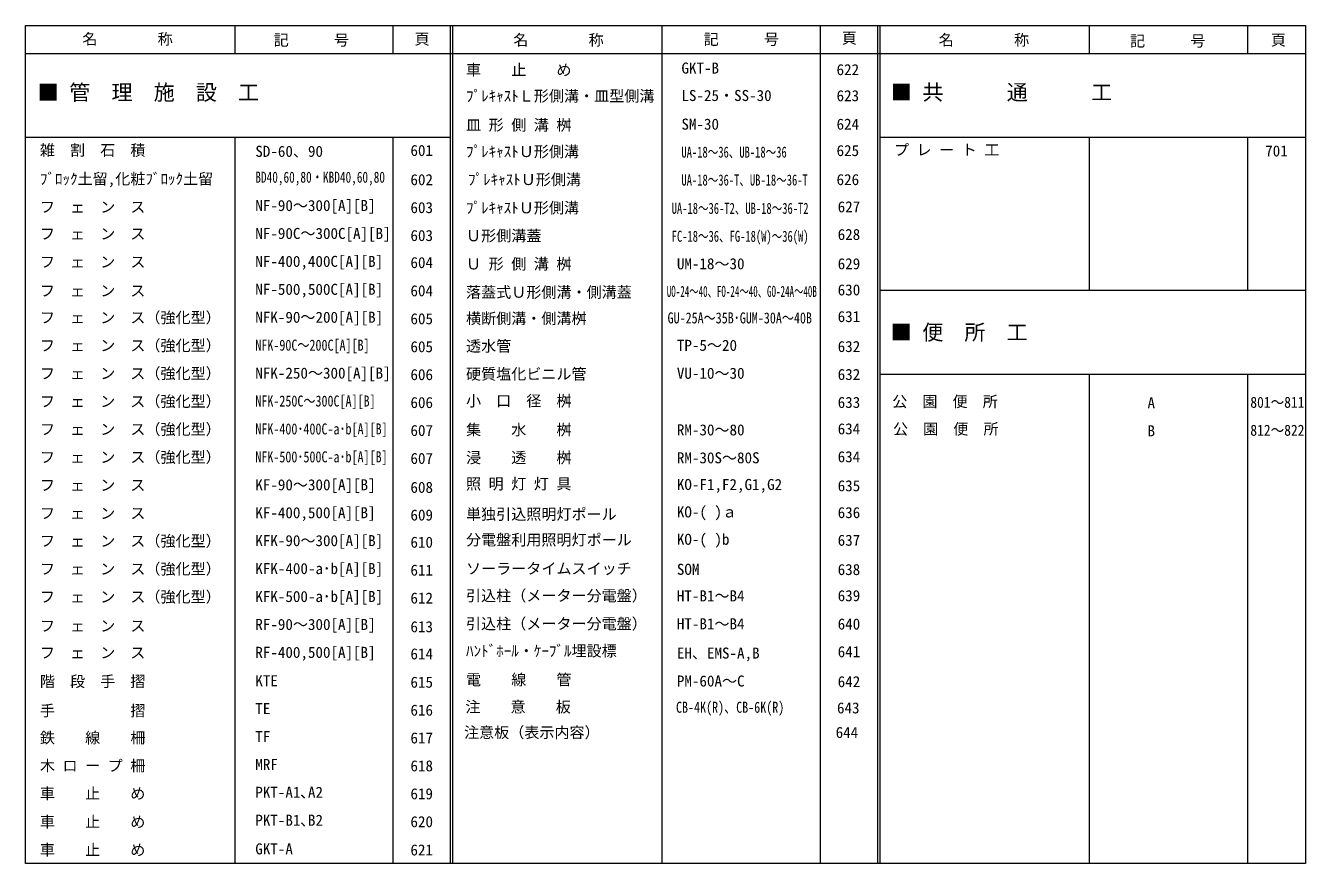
# Model space of a CAD drawing. Units: millimetres, scale not verified. Extents: x 13 to 2763, y 2294 to 4094.
import ezdxf
from ezdxf.enums import TextEntityAlignment as Align

# ---------------------------------------------------------------- set-up
doc = ezdxf.new("R2010")
doc.units = ezdxf.units.MM
doc.header["$LTSCALE"] = 10
doc.layers.add('_0-0_', color=7, linetype='Continuous', lineweight=13)
doc.styles.add('ＭＳ ゴシック', font='')
doc.styles.get('ＭＳ ゴシック').set_extended_font_data('MS Gothic')

msp = doc.modelspace()

# ---------------------------------------------------------------- linework, layer by layer
at = {"layer": '_0-0_', "color": 3}
for p, q in [((462.92, 4033.79), (462.92, 4093.79)), ((802.92, 4033.79), (802.92, 4093.79)), ((925.92, 2293.79), (925.92, 4093.79)), ((930.92, 2293.79), (930.92, 4093.79)), ((1380.92, 2293.79), (1380.92, 4093.79)), ((1720.92, 2293.79), (1720.92, 4093.79)), ((1843.92, 2293.79), (1843.92, 4093.79)), ((1848.92, 2293.79), (1848.92, 4093.79)), ((2298.92, 4033.79), (2298.92, 4093.79)), ((2638.92, 4033.79), (2638.92, 4093.79)), ((12.92, 3853.79), (925.92, 3853.79)), ((462.92, 2293.79), (462.92, 3853.79)), ((802.92, 2293.79), (802.92, 3853.79)), ((1848.92, 3853.79), (2762.92, 3853.79)), ((2298.92, 3525.03), (2298.92, 3853.79)), ((2638.92, 3525.03), (2638.92, 3853.79)), ((2298.92, 3525.03), (2298.92, 3585.03)), ((2638.92, 3525.03), (2638.92, 3585.03)), ((1848.92, 3525.03), (2761.92, 3525.03)), ((1848.92, 3345.03), (2761.92, 3345.03)), ((2298.92, 2293.79), (2298.92, 3345.03)), ((2638.92, 2293.79), (2638.92, 3345.03))]:
    msp.add_line(p, q, dxfattribs=at)
at = {"layer": '_0-0_', "color": 6}
msp.add_line((12.92, 4033.79), (2762.92, 4033.79), dxfattribs=at)
msp.add_lwpolyline([(2762.92, 2293.79), (12.92, 2293.79), (12.92, 4093.79), (2762.92, 4093.79)], close=True, dxfattribs=at)

# ---------------------------------------------------------------- texts
at = {"layer": '_0-0_', "style": 'ＭＳ ゴシック'}
for s, p in [('名\u3000\u3000\u3000\u3000称', (134.79, 4045.94)), ('記\u3000\u3000\u3000号', (546.05, 4043.81)), ('頁', (848.66, 4045.94)), ('名\u3000\u3000\u3000\u3000称', (1060.79, 4043.97)), ('記\u3000\u3000\u3000号', (1469.84, 4045.38)), ('頁', (1766.67, 4047.96)), ('名\u3000\u3000\u3000\u3000称', (1974.95, 4043.97)), ('記\u3000\u3000\u3000号', (2386.21, 4041.83)), ('頁', (2688.81, 4043.97)), ('車\u3000\u3000止\u3000\u3000め', (959.3, 3979.61)), ('GKT-B', (1422.16, 3983.53)), ('622', (1755.49, 3980.2)), ('ﾌﾟﾚｷｬｽﾄＬ形側溝・皿型側溝', (959.3, 3923.52)), ('LS-25・SS-30', (1422.16, 3924.62)), ('623', (1755.49, 3924.19)), ('皿 形 側 溝 桝', (959.3, 3861.23)), ('SM-30', (1422.16, 3863.06)), ('624', (1755.49, 3863.11)), ('雑\u3000割\u3000石\u3000積', (43.68, 3807.2)), ('SD-60、90', (506.54, 3804.66)), ('601', (839.88, 3806.6)), ('ﾌﾟﾚｷｬｽﾄＵ形側溝', (959.3, 3804.2)), ('625', (1755.49, 3806.34)), ('プ レ ー ト 工', (1878.87, 3807.88)), ('701', (2676.47, 3805.5)), ('ﾌﾞﾛｯｸ土留,化粧ﾌﾞﾛｯｸ土留', (43.68, 3745.56)), ('602', (839.88, 3743.8)), ('ﾌﾟﾚｷｬｽﾄＵ形側溝', (963.59, 3744.2)), ('626', (1755.49, 3743.98)), ('フ\u3000ェ\u3000ン\u3000ス', (43.68, 3685.12)), ('NF-90～300[A][B]', (506.54, 3688.25)), ('603', (839.88, 3683.8)), ('ﾌﾟﾚｷｬｽﾄＵ形側溝', (959.3, 3683.36)), ('627', (1757.89, 3685.52)), ('フ\u3000ェ\u3000ン\u3000ス', (43.68, 3627.53)), ('NF-90C～300C[A][B]', (506.54, 3628.25)), ('Ｕ形側溝蓋', (959.3, 3623.36)), ('603', (839.88, 3623.8)), ('628', (1757.89, 3626.1)), ('フ\u3000ェ\u3000ン\u3000ス', (43.68, 3567.11)), ('NF-400,400C[A][B]', (506.54, 3568.25)), ('604', (839.88, 3565.71)), ('Ｕ 形 側 溝 桝', (959.3, 3562.79)), ('UM-18～30', (1412.37, 3563.16)), ('629', (1757.89, 3563.17)), ('フ\u3000ェ\u3000ン\u3000ス', (43.68, 3505.12)), ('NF-500,500C[A][B]', (506.54, 3508.25)), ('604', (839.88, 3505.17)), ('落蓋式Ｕ形側溝・側溝蓋', (959.3, 3502.03)), ('630', (1757.89, 3506.97)), ('フ\u3000ェ\u3000ン\u3000ス（強化型）', (43.68, 3447.53)), ('NFK-90～200[A][B]', (506.54, 3448.25)), ('605', (839.88, 3444.97)), ('横断側溝・側溝桝', (959.3, 3445.65)), ('631', (1757.89, 3449.66)), ('フ\u3000ェ\u3000ン\u3000ス（強化型）', (43.68, 3387.53)), ('605', (839.88, 3384.97)), ('透水管', (959.3, 3386.31)), ('TP-5～20', (1412.37, 3387.9)), ('632', (1757.89, 3385.34)), ('フ\u3000ェ\u3000ン\u3000ス（強化型）', (43.68, 3327.53)), ('NFK-250～300[A][B]', (506.54, 3328.25)), ('606', (839.88, 3324.97)), ('硬質塩化ビニル管', (959.3, 3326.31)), ('VU-10～30', (1412.37, 3327.9)), ('632', (1757.89, 3325.34)), ('フ\u3000ェ\u3000ン\u3000ス（強化型）', (43.68, 3267.53)), ('小\u3000口\u3000径\u3000桝', (959.3, 3268.54)), ('公\u3000園\u3000便\u3000所', (1875.21, 3267.19)), ('606', (839.88, 3264.97)), ('633', (1757.89, 3265.29)), ('A', (2423.64, 3264.2)), ('フ\u3000ェ\u3000ン\u3000ス（強化型）', (43.68, 3207.53)), ('607', (839.88, 3204.97)), ('集\u3000\u3000水\u3000\u3000桝', (959.3, 3206.62)), ('RM-30～80', (1412.37, 3206.24)), ('634', (1757.89, 3208.52)), ('公\u3000園\u3000便\u3000所', (1876.85, 3208.13)), ('B', (2423.64, 3204.2)), ('フ\u3000ェ\u3000ン\u3000ス（強化型）', (43.68, 3147.53)), ('607', (839.88, 3144.97)), ('浸\u3000\u3000透\u3000\u3000桝', (959.3, 3146.62)), ('RM-30S～80S', (1412.37, 3146.24)), ('634', (1757.89, 3148.52)), ('フ\u3000ェ\u3000ン\u3000ス', (43.68, 3087.53)), ('KF-90～300[A][B]', (506.54, 3088.25)), ('608', (839.88, 3082.79)), ('照 明 灯 灯 具', (959.3, 3090.24)), ('KO-F1,F2,G1,G2', (1412.37, 3088.88)), ('635', (1757.89, 3086.16)), ('フ\u3000ェ\u3000ン\u3000ス', (43.68, 3027.11)), ('KF-400,500[A][B]', (506.54, 3028.25)), ('609', (839.88, 3023.33)), ('単独引込照明灯ポール', (959.3, 3025.11)), ('KO-( )ａ', (1412.37, 3029.96)), ('636', (1757.89, 3028.53)), ('フ\u3000ェ\u3000ン\u3000ス（強化型）', (43.68, 2967.53)), ('KFK-90～300[A][B]', (506.54, 2968.25)), ('分電盤利用照明灯ポール', (959.3, 2969.98)), ('KO-( )b', (1412.37, 2971.11)), ('637', (1757.89, 2969.11)), ('610', (839.88, 2964.97)), ('フ\u3000ェ\u3000ン\u3000ス（強化型）', (43.68, 2907.53)), ('KFK-400-a･b[A][B]', (506.54, 2908.25)), ('611', (839.88, 2904.97)), ('ソーラータイムスイッチ', (959.3, 2908.28)), ('SOM', (1412.37, 2906.59)), ('638', (1757.89, 2906.18)), ('フ\u3000ェ\u3000ン\u3000ス（強化型）', (43.68, 2847.53)), ('KFK-500-a･b[A][B]', (506.54, 2848.25)), ('612', (839.88, 2844.97)), ('引込柱（メーター分電盤）', (959.3, 2849.98)), ('HT-B1～B4', (1412.37, 2849.58)), ('639', (1757.89, 2849.99)), ('フ\u3000ェ\u3000ン\u3000ス', (43.68, 2785.12)), ('RF-90～300[A][B]', (506.54, 2788.25)), ('613', (839.88, 2783.33)), ('引込柱（メーター分電盤）', (959.3, 2789.69)), ('HT-B1～B4', (1412.37, 2789.58)), ('640', (1757.89, 2789.15)), ('フ\u3000ェ\u3000ン\u3000ス', (43.68, 2727.53)), ('RF-400,500[A][B]', (506.54, 2728.25)), ('614', (839.88, 2724.97)), ('ﾊﾝﾄﾞﾎｰﾙ・ｹｰﾌﾞﾙ埋設標', (959.3, 2731.38)), ('EH、EMS-A,B', (1412.37, 2726.69)), ('641', (1757.89, 2729.66)), ('階\u3000段\u3000手\u3000摺', (43.68, 2665.87)), ('KTE', (506.54, 2667.31)), ('電\u3000\u3000線\u3000\u3000管', (959.3, 2669.55)), ('PM-60A～C', (1412.37, 2666.69)), ('642', (1757.89, 2665.34)), ('615', (839.88, 2664.16)), ('注\u3000\u3000意\u3000\u3000板', (957.82, 2611.03)), ('手\u3000\u3000\u3000\u3000\u3000摺', (43.68, 2602.96)), ('TE', (506.54, 2607.31)), ('616', (839.88, 2604.16)), ('643', (1756.41, 2608.92)), ('注意板（表示内容）', (954.98, 2556.23)), ('644', (1753.57, 2556.22)), ('鉄\u3000\u3000線\u3000\u3000柵', (43.68, 2544.71)), ('TF', (506.54, 2547.31)), ('617', (839.88, 2544.43)), ('木 ロ ー プ 柵', (43.68, 2484.71)), ('MRF', (506.54, 2487.31)), ('618', (839.88, 2484.43)), ('車\u3000\u3000止\u3000\u3000め', (43.68, 2424.95)), ('PKT-A1､A2', (506.54, 2427.61)), ('619', (839.88, 2424.43)), ('車\u3000\u3000止\u3000\u3000め', (43.68, 2364.07)), ('PKT-B1､B2', (506.54, 2367.61)), ('620', (839.88, 2364.43)), ('車\u3000\u3000止\u3000\u3000め', (43.68, 2303.82)), ('GKT-A', (506.54, 2306.02)), ('621', (839.88, 2303.75))]:
    msp.add_text(s, height=23.74, dxfattribs=at).set_placement(p, align=Align.BOTTOM_LEFT)
at = {"layer": '_0-0_', "color": 3, "style": 'ＭＳ ゴシック'}
for s, p in [('■ 管\u3000理\u3000施\u3000設\u3000工', (276.8, 3950.22)), ('■ 共\u3000\u3000\u3000通\u3000\u3000\u3000工', (2109.84, 3950.49)), ('■ 便\u3000所\u3000工', (2018.95, 3434.82))]:
    msp.add_text(s, height=33.23, dxfattribs=at).set_placement(p, align=Align.MIDDLE_CENTER)
at = {"layer": '_0-0_', "style": 'ＭＳ ゴシック'}
for s, width, p in [('UA-18～36、UB-18～36', 0.7, (1422.16, 3803.06)), ('BD40,60,80・KBD40,60,80', 0.75, (506.54, 3749.14)), ('UA-18～36-T、UB-18～36-T', 0.7, (1422.16, 3743.06)), ('UA-18～36-T2、UB-18～36-T2', 0.7, (1401.19, 3682.22)), ('FC-18～36、FG-18(W)～36(W)', 0.7, (1401.19, 3622.22)), ('UO-24～40、FO-24～40、GO-24A～40B', 0.6, (1390.6, 3503.78)), ('GU-25A～35B･GUM-30A～40B', 0.8, (1392.37, 3446.8)), ('NFK-90C～200C[A][B]', 0.8, (506.54, 3388.25)), ('NFK-250C～300C[A][B]', 0.8, (506.54, 3268.25)), ('801～811', 0.9, (2644.55, 3265.5)), ('NFK-400･400C-a･b[A][B]', 0.8, (506.54, 3208.25)), ('812～822', 0.9, (2644.55, 3205.5)), ('NFK-500･500C-a･b[A][B]', 0.8, (506.54, 3148.25)), ('CB-4K(R)、CB-6K(R)', 0.8, (1410.52, 2610.27))]:
    msp.add_text(s, height=23.74, dxfattribs=dict(at, width=width)).set_placement(p, align=Align.BOTTOM_LEFT)

doc.saveas('drawing.dxf')
